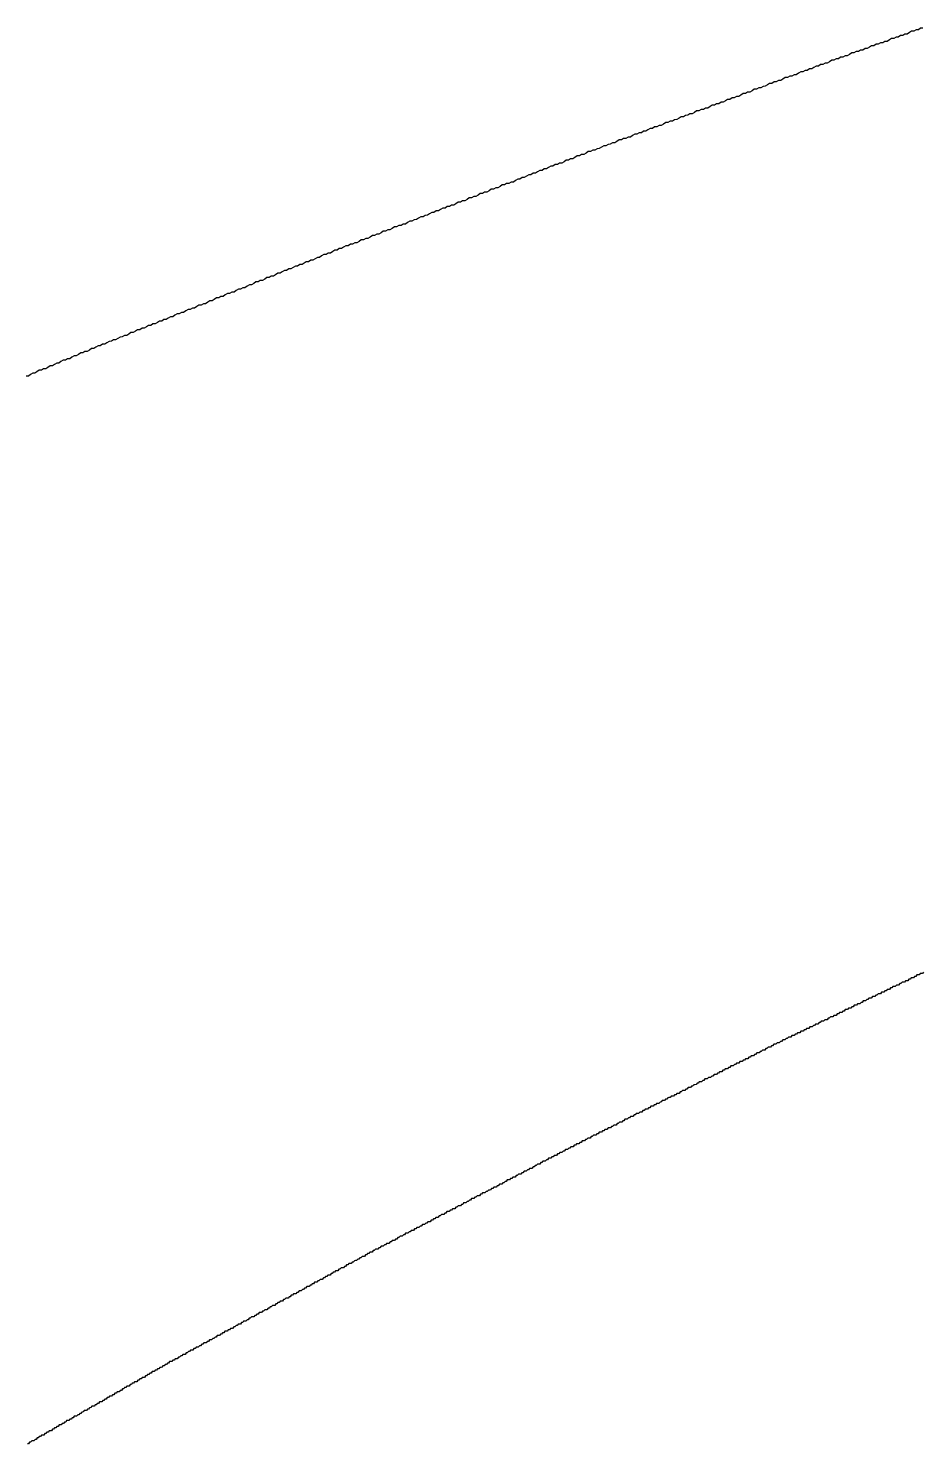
# Model space of a CAD drawing. Header units: millimetres. Extents: x 41 to 1041, y 1148 to 1248.
# Drawn here: x 78.84 to 85.12, y 1175.39 to 1185.33 of the extents above; entities that cross this region are included whole.
import ezdxf

# ---------------------------------------------------------------- set-up
doc = ezdxf.new("R2010")
doc.units = ezdxf.units.MM

msp = doc.modelspace()

# ---------------------------------------------------------------- linework, layer by layer
at = {"color": 3}
for points in [[(85.1253, 1185.3314, 0), (85.1103, 1185.3313, 0), (85.0944, 1185.3212, 0), (85.0784, 1185.3211, 0), (85.0634, 1185.311, 0), (85.0474, 1185.3109, 0), (85.0325, 1185.3008, 0), (85.0166, 1185.2907, 0), (85.0006, 1185.2906, 0), (84.9857, 1185.2804, 0), (84.9697, 1185.2803, 0), (84.9537, 1185.2702, 0), (84.9387, 1185.2701, 0), (84.9228, 1185.26, 0), (84.9068, 1185.2599, 0), (84.8919, 1185.2498, 0), (84.8759, 1185.2397, 0), (84.8599, 1185.2396, 0), (84.845, 1185.2295, 0), (84.829, 1185.2294, 0), (84.8131, 1185.2193, 0), (84.7981, 1185.2192, 0), (84.7821, 1185.2091, 0), (84.7661, 1185.2089, 0), (84.7512, 1185.1988, 0), (84.7353, 1185.1887, 0), (84.7203, 1185.1886, 0), (84.7043, 1185.1785, 0), (84.6883, 1185.1784, 0), (84.6734, 1185.1683, 0), (84.6574, 1185.1682, 0), (84.6415, 1185.1581, 0), (84.6265, 1185.158, 0), (84.6106, 1185.1479, 0), (84.5946, 1185.1378, 0), (84.5796, 1185.1377, 0), (84.5637, 1185.1276, 0), (84.5477, 1185.1275, 0), (84.5328, 1185.1174, 0), (84.5168, 1185.1172, 0), (84.5008, 1185.1071, 0), (84.4858, 1185.107, 0), (84.4699, 1185.0969, 0), (84.455, 1185.0868, 0), (84.439, 1185.0867, 0), (84.423, 1185.0766, 0), (84.408, 1185.0765, 0), (84.3921, 1185.0664, 0), (84.3771, 1185.0663, 0), (84.3612, 1185.0562, 0), (84.3462, 1185.0461, 0), (84.3302, 1185.046, 0), (84.3143, 1185.0359, 0), (84.2993, 1185.0358, 0), (84.2834, 1185.0256, 0), (84.2684, 1185.0255, 0), (84.2524, 1185.0154, 0), (84.2365, 1185.0053, 0), (84.2215, 1185.0052, 0), (84.2056, 1184.9951, 0), (84.1906, 1184.995, 0), (84.1747, 1184.9849, 0), (84.1597, 1184.9848, 0), (84.1437, 1184.9747, 0), (84.1278, 1184.9646, 0), (84.1128, 1184.9645, 0), (84.0969, 1184.9544, 0), (84.0819, 1184.9543, 0), (84.0659, 1184.9442, 0), (84.0499, 1184.944, 0), (84.035, 1184.9339, 0), (84.0191, 1184.9238, 0), (84.0041, 1184.9237, 0), (83.9881, 1184.9136, 0), (83.9731, 1184.9135, 0), (83.9572, 1184.9034, 0), (83.9412, 1184.9033, 0), (83.9263, 1184.8932, 0), (83.9103, 1184.8831, 0), (83.8953, 1184.883, 0), (83.8794, 1184.8729, 0), (83.8634, 1184.8728, 0), (83.8485, 1184.8627, 0), (83.8325, 1184.8526, 0), (83.8176, 1184.8525, 0), (83.8016, 1184.8424, 0), (83.7866, 1184.8422, 0), (83.7707, 1184.8321, 0), (83.7547, 1184.832, 0), (83.7398, 1184.8219, 0), (83.7238, 1184.8118, 0), (83.7088, 1184.8117, 0), (83.6929, 1184.8016, 0), (83.6769, 1184.8015, 0), (83.662, 1184.7914, 0), (83.646, 1184.7913, 0), (83.631, 1184.7812, 0), (83.6151, 1184.7711, 0), (83.6001, 1184.771, 0), (83.5842, 1184.7609, 0), (83.5682, 1184.7608, 0), (83.5532, 1184.7507, 0), (83.5372, 1184.7505, 0), (83.5223, 1184.7404, 0), (83.5064, 1184.7303, 0), (83.4904, 1184.7302, 0), (83.4754, 1184.7201, 0), (83.4594, 1184.72, 0), (83.4445, 1184.7099, 0), (83.4285, 1184.7098, 0), (83.4136, 1184.6997, 0), (83.3977, 1184.6896, 0), (83.3817, 1184.6895, 0), (83.3667, 1184.6794, 0), (83.3507, 1184.6793, 0), (83.3358, 1184.6692, 0), (83.3198, 1184.6691, 0), (83.3039, 1184.6589, 0), (83.2889, 1184.6488, 0), (83.2729, 1184.6487, 0), (83.258, 1184.6386, 0), (83.242, 1184.6385, 0), (83.2271, 1184.6284, 0), (83.2111, 1184.6283, 0), (83.1951, 1184.6182, 0), (83.1802, 1184.6081, 0), (83.1642, 1184.608, 0), (83.1493, 1184.5979, 0), (83.1333, 1184.5978, 0), (83.1173, 1184.5877, 0), (83.1023, 1184.5876, 0), (83.0864, 1184.5775, 0), (83.0715, 1184.5674, 0), (83.0555, 1184.5672, 0), (83.0395, 1184.5571, 0), (83.0245, 1184.557, 0), (83.0086, 1184.5469, 0), (82.9936, 1184.5468, 0), (82.9777, 1184.5367, 0), (82.9628, 1184.5266, 0), (82.9468, 1184.5265, 0), (82.9308, 1184.5164, 0), (82.9158, 1184.5163, 0), (82.8999, 1184.5062, 0), (82.8849, 1184.5061, 0), (82.869, 1184.496, 0), (82.853, 1184.4859, 0), (82.838, 1184.4858, 0), (82.8221, 1184.4757, 0), (82.8071, 1184.4755, 0), (82.7912, 1184.4654, 0), (82.7762, 1184.4653, 0), (82.7602, 1184.4552, 0), (82.7443, 1184.4451, 0), (82.7293, 1184.445, 0), (82.7134, 1184.4349, 0), (82.6984, 1184.4348, 0), (82.6824, 1184.4247, 0), (82.6675, 1184.4146, 0), (82.6515, 1184.4145, 0), (82.6366, 1184.4044, 0), (82.6206, 1184.4043, 0), (82.6057, 1184.3942, 0), (82.5897, 1184.3841, 0), (82.5747, 1184.384, 0), (82.5588, 1184.3738, 0), (82.5438, 1184.3737, 0), (82.5279, 1184.3636, 0), (82.5129, 1184.3635, 0), (82.4969, 1184.3534, 0), (82.482, 1184.3433, 0), (82.466, 1184.3432, 0), (82.4511, 1184.3331, 0), (82.4351, 1184.333, 0), (82.4201, 1184.3229, 0), (82.4042, 1184.3128, 0), (82.3892, 1184.3127, 0), (82.3733, 1184.3026, 0), (82.3573, 1184.3025, 0), (82.3423, 1184.2924, 0), (82.3264, 1184.2823, 0), (82.3114, 1184.2822, 0), (82.2955, 1184.272, 0), (82.2805, 1184.2719, 0), (82.2645, 1184.2618, 0), (82.2496, 1184.2517, 0), (82.2336, 1184.2516, 0), (82.2187, 1184.2415, 0), (82.2027, 1184.2414, 0), (82.1878, 1184.2313, 0), (82.1718, 1184.2312, 0), (82.1568, 1184.2211, 0), (82.1409, 1184.211, 0), (82.1259, 1184.2109, 0), (82.11, 1184.2008, 0), (82.095, 1184.2007, 0), (82.079, 1184.1906, 0), (82.0641, 1184.1805, 0), (82.0481, 1184.1804, 0), (82.0332, 1184.1703, 0), (82.0172, 1184.1701, 0), (82.0022, 1184.16, 0), (81.9863, 1184.1499, 0), (81.9713, 1184.1498, 0), (81.9554, 1184.1397, 0), (81.9404, 1184.1396, 0), (81.9244, 1184.1295, 0), (81.9095, 1184.1194, 0), (81.8935, 1184.1193, 0), (81.8786, 1184.1092, 0), (81.8626, 1184.1091, 0), (81.8467, 1184.099, 0), (81.8317, 1184.0889, 0), (81.8157, 1184.0888, 0), (81.8008, 1184.0787, 0), (81.7848, 1184.0786, 0), (81.7699, 1184.0685, 0), (81.7539, 1184.0683, 0), (81.7389, 1184.0582, 0), (81.723, 1184.0481, 0), (81.708, 1184.048, 0), (81.6921, 1184.0379, 0), (81.6771, 1184.0378, 0), (81.6611, 1184.0277, 0), (81.6462, 1184.0176, 0), (81.6302, 1184.0175, 0), (81.6153, 1184.0074, 0), (81.5993, 1184.0073, 0), (81.5843, 1183.9972, 0), (81.5684, 1183.9871, 0), (81.5534, 1183.987, 0), (81.5375, 1183.9769, 0), (81.5225, 1183.9768, 0), (81.5065, 1183.9667, 0), (81.4916, 1183.9565, 0), (81.4756, 1183.9564, 0), (81.4607, 1183.9463, 0), (81.4447, 1183.9462, 0), (81.4298, 1183.9361, 0), (81.4138, 1183.936, 0), (81.3988, 1183.9259, 0), (81.3829, 1183.9158, 0), (81.3669, 1183.9157, 0), (81.352, 1183.9056, 0), (81.336, 1183.9055, 0), (81.321, 1183.8954, 0), (81.3051, 1183.8853, 0), (81.2901, 1183.8852, 0), (81.2742, 1183.8751, 0), (81.2592, 1183.875, 0), (81.2432, 1183.8649, 0), (81.2283, 1183.8547, 0), (81.2123, 1183.8546, 0), (81.1974, 1183.8445, 0), (81.1814, 1183.8444, 0), (81.1664, 1183.8343, 0), (81.1505, 1183.8242, 0), (81.1355, 1183.8241, 0), (81.1196, 1183.814, 0), (81.1046, 1183.8139, 0), (81.0887, 1183.8038, 0), (81.0737, 1183.8037, 0), (81.0577, 1183.7936, 0), (81.0428, 1183.7835, 0), (81.0268, 1183.7834, 0), (81.0119, 1183.7733, 0), (80.9959, 1183.7732, 0), (80.9809, 1183.7631, 0), (80.965, 1183.7529, 0), (80.95, 1183.7528, 0), (80.9341, 1183.7427, 0), (80.9191, 1183.7426, 0), (80.9031, 1183.7325, 0), (80.8882, 1183.7224, 0), (80.8732, 1183.7223, 0), (80.8573, 1183.7122, 0), (80.8423, 1183.7021, 0), (80.8263, 1183.702, 0), (80.8114, 1183.6919, 0), (80.7954, 1183.6918, 0), (80.7805, 1183.6817, 0), (80.7655, 1183.6716, 0), (80.7495, 1183.6715, 0), (80.7346, 1183.6614, 0), (80.7186, 1183.6613, 0), (80.7037, 1183.6512, 0), (80.6878, 1183.6411, 0), (80.6728, 1183.6409, 0), (80.6568, 1183.6308, 0), (80.6418, 1183.6307, 0), (80.6269, 1183.6206, 0), (80.611, 1183.6105, 0), (80.596, 1183.6104, 0), (80.58, 1183.6003, 0), (80.5651, 1183.5902, 0), (80.5491, 1183.5901, 0), (80.5342, 1183.58, 0), (80.5192, 1183.5799, 0), (80.5032, 1183.5698, 0), (80.4883, 1183.5597, 0), (80.4723, 1183.5596, 0), (80.4574, 1183.5495, 0), (80.4414, 1183.5494, 0), (80.4264, 1183.5393, 0), (80.4115, 1183.5292, 0), (80.3955, 1183.5291, 0), (80.3806, 1183.5189, 0), (80.3646, 1183.5088, 0), (80.3496, 1183.5087, 0), (80.3337, 1183.4986, 0), (80.3187, 1183.4985, 0), (80.3028, 1183.4884, 0), (80.2879, 1183.4783, 0), (80.2729, 1183.4782, 0), (80.2569, 1183.4681, 0), (80.2419, 1183.468, 0), (80.226, 1183.4579, 0), (80.2111, 1183.4478, 0), (80.1951, 1183.4477, 0), (80.1801, 1183.4376, 0), (80.1651, 1183.4375, 0), (80.1492, 1183.4274, 0), (80.1343, 1183.4173, 0), (80.1183, 1183.4172, 0), (80.1033, 1183.4071, 0), (80.0874, 1183.3969, 0), (80.0724, 1183.3968, 0), (80.0565, 1183.3867, 0), (80.0415, 1183.3866, 0), (80.0265, 1183.3765, 0), (80.0106, 1183.3664, 0), (79.9956, 1183.3663, 0), (79.9797, 1183.3562, 0), (79.9647, 1183.3561, 0), (79.9488, 1183.346, 0), (79.9338, 1183.3359, 0), (79.9188, 1183.3358, 0), (79.9029, 1183.3257, 0), (79.8879, 1183.3256, 0), (79.872, 1183.3155, 0), (79.857, 1183.3054, 0), (79.841, 1183.3053, 0), (79.8261, 1183.2952, 0), (79.8102, 1183.285, 0), (79.7952, 1183.2849, 0), (79.7802, 1183.2748, 0), (79.7642, 1183.2747, 0), (79.7493, 1183.2646, 0), (79.7334, 1183.2545, 0), (79.7184, 1183.2544, 0), (79.7024, 1183.2443, 0), (79.6874, 1183.2442, 0), (79.6725, 1183.2341, 0), (79.6566, 1183.224, 0), (79.6416, 1183.2239, 0), (79.6256, 1183.2138, 0), (79.6106, 1183.2137, 0), (79.5947, 1183.2036, 0), (79.5798, 1183.1935, 0), (79.5638, 1183.1934, 0), (79.5489, 1183.1833, 0), (79.5339, 1183.1732, 0), (79.5179, 1183.173, 0), (79.503, 1183.1629, 0), (79.487, 1183.1628, 0), (79.4721, 1183.1527, 0), (79.4561, 1183.1426, 0), (79.4411, 1183.1425, 0), (79.4262, 1183.1324, 0), (79.4102, 1183.1323, 0), (79.3953, 1183.1222, 0), (79.3793, 1183.1121, 0), (79.3643, 1183.112, 0), (79.3484, 1183.1019, 0), (79.3334, 1183.1018, 0), (79.3175, 1183.0917, 0), (79.3025, 1183.0816, 0), (79.2875, 1183.0815, 0), (79.2716, 1183.0714, 0), (79.2567, 1183.0613, 0), (79.2407, 1183.0612, 0), (79.2257, 1183.051, 0), (79.2107, 1183.0509, 0), (79.1948, 1183.0408, 0), (79.1799, 1183.0307, 0), (79.1649, 1183.0306, 0), (79.149, 1183.0205, 0), (79.134, 1183.0104, 0), (79.118, 1183.0103, 0), (79.1031, 1183.0002, 0), (79.0881, 1183.0001, 0), (79.0722, 1182.99, 0), (79.0572, 1182.9799, 0), (79.0422, 1182.9798, 0), (79.0263, 1182.9697, 0), (79.0114, 1182.9596, 0), (78.9964, 1182.9595, 0), (78.9804, 1182.9494, 0), (78.9655, 1182.9393, 0), (78.9495, 1182.9392, 0), (78.9346, 1182.9291, 0), (78.9196, 1182.929, 0), (78.9036, 1182.9188, 0), (78.8887, 1182.9087, 0), (78.8737, 1182.9086, 0), (78.8578, 1182.8985, 0), (78.8429, 1182.8884, 0), (78.8279, 1182.8883, 0)], [(85.1316, 1178.7013, 0), (85.1237, 1178.6912, 0), (85.1157, 1178.6912, 0), (85.1077, 1178.6911, 0), (85.0997, 1178.6811, 0), (85.0917, 1178.681, 0), (85.0837, 1178.681, 0), (85.0758, 1178.6709, 0), (85.0678, 1178.6709, 0), (85.0599, 1178.6608, 0), (85.0519, 1178.6607, 0), (85.0439, 1178.6607, 0), (85.0359, 1178.6506, 0), (85.0279, 1178.6506, 0), (85.02, 1178.6405, 0), (85.012, 1178.6405, 0), (85.004, 1178.6404, 0), (84.9961, 1178.6304, 0), (84.9881, 1178.6303, 0), (84.9801, 1178.6303, 0), (84.9722, 1178.6202, 0), (84.9642, 1178.6201, 0), (84.9562, 1178.6101, 0), (84.9482, 1178.61, 0), (84.9402, 1178.61, 0), (84.9313, 1178.5999, 0), (84.9233, 1178.5999, 0), (84.9153, 1178.5998, 0), (84.9074, 1178.5898, 0), (84.8994, 1178.5897, 0), (84.8914, 1178.5796, 0), (84.8834, 1178.5796, 0), (84.8754, 1178.5795, 0), (84.8675, 1178.5695, 0), (84.8595, 1178.5694, 0), (84.8516, 1178.5594, 0), (84.8436, 1178.5593, 0), (84.8356, 1178.5593, 0), (84.8276, 1178.5492, 0), (84.8196, 1178.5492, 0), (84.8116, 1178.5491, 0), (84.8037, 1178.539, 0), (84.7957, 1178.539, 0), (84.7878, 1178.5289, 0), (84.7798, 1178.5289, 0), (84.7718, 1178.5288, 0), (84.7638, 1178.5188, 0), (84.7558, 1178.5187, 0), (84.7478, 1178.5187, 0), (84.7399, 1178.5086, 0), (84.7319, 1178.5086, 0), (84.724, 1178.4985, 0), (84.716, 1178.4984, 0), (84.708, 1178.4984, 0), (84.7, 1178.4883, 0), (84.692, 1178.4883, 0), (84.6841, 1178.4782, 0), (84.6761, 1178.4782, 0), (84.6681, 1178.4781, 0), (84.6602, 1178.4681, 0), (84.6522, 1178.468, 0), (84.6442, 1178.468, 0), (84.6363, 1178.4579, 0), (84.6283, 1178.4578, 0), (84.6203, 1178.4478, 0), (84.6123, 1178.4477, 0), (84.6043, 1178.4477, 0), (84.5964, 1178.4376, 0), (84.5884, 1178.4376, 0), (84.5804, 1178.4375, 0), (84.5725, 1178.4275, 0), (84.5645, 1178.4274, 0), (84.5565, 1178.4174, 0), (84.5485, 1178.4173, 0), (84.5405, 1178.4172, 0), (84.5326, 1178.4072, 0), (84.5246, 1178.4071, 0), (84.5167, 1178.3971, 0), (84.5087, 1178.397, 0), (84.5007, 1178.397, 0), (84.4927, 1178.3869, 0), (84.4847, 1178.3869, 0), (84.4767, 1178.3868, 0), (84.4688, 1178.3768, 0), (84.4608, 1178.3767, 0), (84.4529, 1178.3666, 0), (84.4449, 1178.3666, 0), (84.4369, 1178.3665, 0), (84.4289, 1178.3565, 0), (84.4209, 1178.3564, 0), (84.4129, 1178.3564, 0), (84.405, 1178.3463, 0), (84.397, 1178.3463, 0), (84.3891, 1178.3362, 0), (84.3811, 1178.3362, 0), (84.3731, 1178.3361, 0), (84.3651, 1178.326, 0), (84.3571, 1178.326, 0), (84.3492, 1178.3159, 0), (84.3412, 1178.3159, 0), (84.3332, 1178.3158, 0), (84.3253, 1178.3058, 0), (84.3173, 1178.3057, 0), (84.3093, 1178.3057, 0), (84.3014, 1178.2956, 0), (84.2934, 1178.2956, 0), (84.2854, 1178.2855, 0), (84.2774, 1178.2854, 0), (84.2694, 1178.2854, 0), (84.2615, 1178.2753, 0), (84.2535, 1178.2753, 0), (84.2455, 1178.2752, 0), (84.2376, 1178.2652, 0), (84.2296, 1178.2651, 0), (84.2216, 1178.2551, 0), (84.2136, 1178.255, 0), (84.2056, 1178.255, 0), (84.1977, 1178.2449, 0), (84.1897, 1178.2448, 0), (84.1817, 1178.2448, 0), (84.1738, 1178.2347, 0), (84.1658, 1178.2347, 0), (84.1578, 1178.2246, 0), (84.1498, 1178.2246, 0), (84.1418, 1178.2245, 0), (84.1339, 1178.2145, 0), (84.1259, 1178.2144, 0), (84.118, 1178.2044, 0), (84.11, 1178.2043, 0), (84.102, 1178.2042, 0), (84.094, 1178.1942, 0), (84.086, 1178.1941, 0), (84.079, 1178.1941, 0), (84.0711, 1178.184, 0), (84.0631, 1178.184, 0), (84.0552, 1178.1739, 0), (84.0472, 1178.1739, 0), (84.0392, 1178.1738, 0), (84.0312, 1178.1638, 0), (84.0232, 1178.1637, 0), (84.0153, 1178.1537, 0), (84.0073, 1178.1536, 0), (83.9993, 1178.1535, 0), (83.9914, 1178.1435, 0), (83.9834, 1178.1434, 0), (83.9755, 1178.1334, 0), (83.9675, 1178.1333, 0), (83.9595, 1178.1333, 0), (83.9515, 1178.1232, 0), (83.9445, 1178.1232, 0), (83.9366, 1178.1131, 0), (83.9286, 1178.1131, 0), (83.9206, 1178.113, 0), (83.9127, 1178.103, 0), (83.9047, 1178.1029, 0), (83.8967, 1178.0928, 0), (83.8887, 1178.0928, 0), (83.8807, 1178.0927, 0), (83.8728, 1178.0827, 0), (83.8648, 1178.0826, 0), (83.8569, 1178.0726, 0), (83.8489, 1178.0725, 0), (83.8409, 1178.0725, 0), (83.8329, 1178.0624, 0), (83.8249, 1178.0624, 0), (83.8169, 1178.0623, 0), (83.81, 1178.0522, 0), (83.802, 1178.0522, 0), (83.7941, 1178.0421, 0), (83.7861, 1178.0421, 0), (83.7781, 1178.042, 0), (83.7701, 1178.032, 0), (83.7621, 1178.0319, 0), (83.7542, 1178.0219, 0), (83.7462, 1178.0218, 0), (83.7382, 1178.0218, 0), (83.7303, 1178.0117, 0), (83.7223, 1178.0116, 0), (83.7143, 1178.0016, 0), (83.7063, 1178.0015, 0), (83.6983, 1178.0015, 0), (83.6904, 1177.9914, 0), (83.6834, 1177.9914, 0), (83.6755, 1177.9813, 0), (83.6675, 1177.9813, 0), (83.6595, 1177.9812, 0), (83.6516, 1177.9712, 0), (83.6436, 1177.9711, 0), (83.6356, 1177.9611, 0), (83.6276, 1177.961, 0), (83.6196, 1177.9609, 0), (83.6117, 1177.9509, 0), (83.6037, 1177.9508, 0), (83.5957, 1177.9508, 0), (83.5878, 1177.9407, 0), (83.5798, 1177.9407, 0), (83.5718, 1177.9306, 0), (83.5638, 1177.9306, 0), (83.5558, 1177.9305, 0), (83.5489, 1177.9205, 0), (83.5409, 1177.9204, 0), (83.533, 1177.9104, 0), (83.525, 1177.9103, 0), (83.517, 1177.9102, 0), (83.509, 1177.9002, 0), (83.501, 1177.9001, 0), (83.4931, 1177.8901, 0), (83.4851, 1177.89, 0), (83.4771, 1177.89, 0), (83.4692, 1177.8799, 0), (83.4612, 1177.8799, 0), (83.4532, 1177.8698, 0), (83.4452, 1177.8698, 0), (83.4372, 1177.8697, 0), (83.4293, 1177.8596, 0), (83.4213, 1177.8596, 0), (83.4144, 1177.8495, 0), (83.4064, 1177.8495, 0), (83.3984, 1177.8494, 0), (83.3904, 1177.8394, 0), (83.3824, 1177.8393, 0), (83.3745, 1177.8293, 0), (83.3665, 1177.8292, 0), (83.3585, 1177.8292, 0), (83.3506, 1177.8191, 0), (83.3426, 1177.8191, 0), (83.3346, 1177.819, 0), (83.3267, 1177.8089, 0), (83.3187, 1177.8089, 0), (83.3107, 1177.7988, 0), (83.3027, 1177.7988, 0), (83.2947, 1177.7987, 0), (83.2868, 1177.7887, 0), (83.2798, 1177.7886, 0), (83.2719, 1177.7786, 0), (83.2639, 1177.7785, 0), (83.2559, 1177.7785, 0), (83.2479, 1177.7684, 0), (83.2399, 1177.7683, 0), (83.232, 1177.7583, 0), (83.224, 1177.7582, 0), (83.216, 1177.7582, 0), (83.2081, 1177.7481, 0), (83.2001, 1177.7481, 0), (83.1921, 1177.738, 0), (83.1841, 1177.738, 0), (83.1761, 1177.7379, 0), (83.1682, 1177.7279, 0), (83.1602, 1177.7278, 0), (83.1523, 1177.7177, 0), (83.1453, 1177.7177, 0), (83.1373, 1177.7176, 0), (83.1293, 1177.7076, 0), (83.1213, 1177.7075, 0), (83.1133, 1177.7075, 0), (83.1054, 1177.6974, 0), (83.0974, 1177.6974, 0), (83.0895, 1177.6873, 0), (83.0815, 1177.6873, 0), (83.0735, 1177.6872, 0), (83.0655, 1177.6772, 0), (83.0575, 1177.6771, 0), (83.0496, 1177.667, 0), (83.0416, 1177.667, 0), (83.0336, 1177.6669, 0), (83.0257, 1177.6569, 0), (83.0187, 1177.6568, 0), (83.0108, 1177.6468, 0), (83.0028, 1177.6467, 0), (82.9948, 1177.6467, 0), (82.9868, 1177.6366, 0), (82.9788, 1177.6366, 0), (82.9709, 1177.6265, 0), (82.9629, 1177.6265, 0), (82.9549, 1177.6264, 0), (82.947, 1177.6163, 0), (82.939, 1177.6163, 0), (82.931, 1177.6062, 0), (82.923, 1177.6062, 0), (82.915, 1177.6061, 0), (82.9071, 1177.5961, 0), (82.8991, 1177.596, 0), (82.8911, 1177.596, 0), (82.8842, 1177.5859, 0), (82.8762, 1177.5859, 0), (82.8682, 1177.5758, 0), (82.8602, 1177.5758, 0), (82.8522, 1177.5757, 0), (82.8443, 1177.5656, 0), (82.8363, 1177.5656, 0), (82.8284, 1177.5555, 0), (82.8204, 1177.5555, 0), (82.8124, 1177.5554, 0), (82.8044, 1177.5454, 0), (82.7964, 1177.5453, 0), (82.7885, 1177.5353, 0), (82.7805, 1177.5352, 0), (82.7725, 1177.5351, 0), (82.7646, 1177.5251, 0), (82.7566, 1177.525, 0), (82.7496, 1177.515, 0), (82.7416, 1177.5149, 0), (82.7337, 1177.5149, 0), (82.7257, 1177.5048, 0), (82.7177, 1177.5048, 0), (82.7098, 1177.4947, 0), (82.7018, 1177.4947, 0), (82.6938, 1177.4946, 0), (82.6859, 1177.4846, 0), (82.6779, 1177.4845, 0), (82.6699, 1177.4744, 0), (82.6619, 1177.4744, 0), (82.6539, 1177.4743, 0), (82.646, 1177.4643, 0), (82.639, 1177.4642, 0), (82.6311, 1177.4542, 0), (82.6231, 1177.4541, 0), (82.6151, 1177.4541, 0), (82.6071, 1177.444, 0), (82.5991, 1177.444, 0), (82.5912, 1177.4339, 0), (82.5832, 1177.4339, 0), (82.5762, 1177.4338, 0), (82.5683, 1177.4238, 0), (82.5603, 1177.4237, 0), (82.5523, 1177.4136, 0), (82.5443, 1177.4136, 0), (82.5363, 1177.4135, 0), (82.5284, 1177.4035, 0), (82.5204, 1177.4034, 0), (82.5135, 1177.3934, 0), (82.5055, 1177.3933, 0), (82.4975, 1177.3933, 0), (82.4895, 1177.3832, 0), (82.4815, 1177.3832, 0), (82.4736, 1177.3731, 0), (82.4656, 1177.373, 0), (82.4576, 1177.373, 0), (82.4507, 1177.3629, 0), (82.4427, 1177.3629, 0), (82.4348, 1177.3528, 0), (82.4268, 1177.3528, 0), (82.4188, 1177.3527, 0), (82.4108, 1177.3427, 0), (82.4028, 1177.3426, 0), (82.3949, 1177.3326, 0), (82.3879, 1177.3325, 0), (82.38, 1177.3225, 0), (82.372, 1177.3224, 0), (82.364, 1177.3224, 0), (82.356, 1177.3123, 0), (82.348, 1177.3122, 0), (82.3401, 1177.3022, 0), (82.3321, 1177.3021, 0), (82.3251, 1177.3021, 0), (82.3172, 1177.292, 0), (82.3092, 1177.292, 0), (82.3012, 1177.2819, 0), (82.2932, 1177.2819, 0), (82.2852, 1177.2818, 0), (82.2773, 1177.2718, 0), (82.2693, 1177.2717, 0), (82.2624, 1177.2617, 0), (82.2544, 1177.2616, 0), (82.2464, 1177.2615, 0), (82.2384, 1177.2515, 0), (82.2304, 1177.2514, 0), (82.2225, 1177.2414, 0), (82.2145, 1177.2413, 0), (82.2065, 1177.2413, 0), (82.1996, 1177.2312, 0), (82.1916, 1177.2312, 0), (82.1836, 1177.2211, 0), (82.1756, 1177.2211, 0), (82.1677, 1177.211, 0), (82.1597, 1177.211, 0), (82.1517, 1177.2109, 0), (82.1438, 1177.2008, 0), (82.1368, 1177.2008, 0), (82.1289, 1177.1907, 0), (82.1209, 1177.1907, 0), (82.1129, 1177.1906, 0), (82.1049, 1177.1806, 0), (82.0969, 1177.1805, 0), (82.089, 1177.1705, 0), (82.081, 1177.1704, 0), (82.074, 1177.1704, 0), (82.0661, 1177.1603, 0), (82.0581, 1177.1603, 0), (82.0501, 1177.1502, 0), (82.0421, 1177.1502, 0), (82.0341, 1177.1501, 0), (82.0262, 1177.14, 0), (82.0192, 1177.14, 0), (82.0113, 1177.1299, 0), (82.0033, 1177.1299, 0), (81.9953, 1177.1298, 0), (81.9873, 1177.1198, 0), (81.9793, 1177.1197, 0), (81.9714, 1177.1097, 0), (81.9634, 1177.1096, 0), (81.9564, 1177.1096, 0), (81.9485, 1177.0995, 0), (81.9405, 1177.0995, 0), (81.9325, 1177.0894, 0), (81.9245, 1177.0893, 0), (81.9166, 1177.0793, 0), (81.9086, 1177.0792, 0), (81.9006, 1177.0792, 0), (81.8937, 1177.0691, 0), (81.8857, 1177.0691, 0), (81.8777, 1177.059, 0), (81.8697, 1177.059, 0), (81.8617, 1177.0589, 0), (81.8538, 1177.0489, 0), (81.8458, 1177.0488, 0), (81.8379, 1177.0388, 0), (81.8309, 1177.0387, 0), (81.8229, 1177.0387, 0), (81.815, 1177.0286, 0), (81.807, 1177.0285, 0), (81.799, 1177.0185, 0), (81.791, 1177.0184, 0), (81.783, 1177.0184, 0), (81.7751, 1177.0083, 0), (81.7681, 1177.0083, 0), (81.7602, 1176.9982, 0), (81.7522, 1176.9982, 0), (81.7442, 1176.9981, 0), (81.7362, 1176.9881, 0), (81.7282, 1176.988, 0), (81.7203, 1176.9779, 0), (81.7123, 1176.9779, 0), (81.7053, 1176.9778, 0), (81.6974, 1176.9678, 0), (81.6894, 1176.9677, 0), (81.6814, 1176.9577, 0), (81.6734, 1176.9576, 0), (81.6655, 1176.9476, 0), (81.6575, 1176.9475, 0), (81.6495, 1176.9475, 0), (81.6426, 1176.9374, 0), (81.6346, 1176.9374, 0), (81.6266, 1176.9273, 0), (81.6186, 1176.9273, 0), (81.6106, 1176.9272, 0), (81.6027, 1176.9171, 0), (81.5947, 1176.9171, 0), (81.5868, 1176.907, 0), (81.5798, 1176.907, 0), (81.5718, 1176.9069, 0), (81.5638, 1176.8969, 0), (81.5558, 1176.8968, 0), (81.5479, 1176.8868, 0), (81.5399, 1176.8867, 0), (81.5319, 1176.8867, 0), (81.524, 1176.8766, 0), (81.517, 1176.8766, 0), (81.5091, 1176.8665, 0), (81.5011, 1176.8664, 0), (81.4931, 1176.8664, 0), (81.4851, 1176.8563, 0), (81.4771, 1176.8563, 0), (81.4692, 1176.8462, 0), (81.4612, 1176.8462, 0), (81.4542, 1176.8461, 0), (81.4463, 1176.8361, 0), (81.4383, 1176.836, 0), (81.4303, 1176.826, 0), (81.4223, 1176.8259, 0), (81.4144, 1176.8159, 0), (81.4064, 1176.8158, 0), (81.3984, 1176.8157, 0), (81.3915, 1176.8057, 0), (81.3835, 1176.8056, 0), (81.3755, 1176.7956, 0), (81.3675, 1176.7955, 0), (81.3595, 1176.7955, 0), (81.3516, 1176.7854, 0), (81.3436, 1176.7854, 0), (81.3357, 1176.7753, 0), (81.3287, 1176.7753, 0), (81.3207, 1176.7752, 0), (81.3127, 1176.7652, 0), (81.3047, 1176.7651, 0), (81.2968, 1176.7551, 0), (81.2888, 1176.755, 0), (81.2808, 1176.7549, 0), (81.2729, 1176.7449, 0), (81.2659, 1176.7448, 0), (81.2579, 1176.7348, 0), (81.2499, 1176.7347, 0), (81.2419, 1176.7347, 0), (81.234, 1176.7246, 0), (81.226, 1176.7246, 0), (81.2191, 1176.7145, 0), (81.2111, 1176.7145, 0), (81.2032, 1176.7044, 0), (81.1952, 1176.7044, 0), (81.1872, 1176.7043, 0), (81.1792, 1176.6942, 0), (81.1722, 1176.6942, 0), (81.1643, 1176.6841, 0), (81.1563, 1176.6841, 0), (81.1484, 1176.674, 0), (81.1404, 1176.674, 0), (81.1334, 1176.6739, 0), (81.1254, 1176.6639, 0), (81.1174, 1176.6638, 0), (81.1095, 1176.6538, 0), (81.1015, 1176.6537, 0), (81.0945, 1176.6537, 0), (81.0866, 1176.6436, 0), (81.0786, 1176.6436, 0), (81.0706, 1176.6335, 0), (81.0626, 1176.6334, 0), (81.0557, 1176.6234, 0), (81.0477, 1176.6233, 0), (81.0397, 1176.6233, 0), (81.0318, 1176.6132, 0), (81.0238, 1176.6132, 0), (81.0168, 1176.6031, 0), (81.0088, 1176.6031, 0), (81.0008, 1176.603, 0), (80.9929, 1176.593, 0), (80.9849, 1176.5929, 0), (80.978, 1176.5829, 0), (80.97, 1176.5828, 0), (80.962, 1176.5728, 0), (80.954, 1176.5727, 0), (80.946, 1176.5727, 0), (80.9391, 1176.5626, 0), (80.9311, 1176.5625, 0), (80.9232, 1176.5525, 0), (80.9152, 1176.5524, 0), (80.9073, 1176.5424, 0), (80.9003, 1176.5423, 0), (80.8923, 1176.5423, 0), (80.8843, 1176.5322, 0), (80.8763, 1176.5322, 0), (80.8684, 1176.5221, 0), (80.8614, 1176.5221, 0), (80.8534, 1176.522, 0), (80.8455, 1176.512, 0), (80.8375, 1176.5119, 0), (80.8295, 1176.5019, 0), (80.8225, 1176.5018, 0), (80.8146, 1176.4918, 0), (80.8066, 1176.4917, 0), (80.7986, 1176.4916, 0), (80.7907, 1176.4816, 0), (80.7837, 1176.4815, 0), (80.7757, 1176.4715, 0), (80.7677, 1176.4714, 0), (80.7598, 1176.4614, 0), (80.7518, 1176.4613, 0), (80.7448, 1176.4613, 0), (80.7369, 1176.4512, 0), (80.7289, 1176.4512, 0), (80.7209, 1176.4411, 0), (80.7129, 1176.4411, 0), (80.7059, 1176.441, 0), (80.698, 1176.431, 0), (80.69, 1176.4309, 0), (80.6821, 1176.4208, 0), (80.6741, 1176.4208, 0), (80.6671, 1176.4107, 0), (80.6591, 1176.4107, 0), (80.6511, 1176.4106, 0), (80.6432, 1176.4006, 0), (80.6352, 1176.4005, 0), (80.6283, 1176.3905, 0), (80.6203, 1176.3904, 0), (80.6123, 1176.3904, 0), (80.6044, 1176.3803, 0), (80.5964, 1176.3803, 0), (80.5894, 1176.3702, 0), (80.5814, 1176.3702, 0), (80.5735, 1176.3601, 0), (80.5655, 1176.36, 0), (80.5575, 1176.36, 0), (80.5496, 1176.3499, 0), (80.5426, 1176.3499, 0), (80.5346, 1176.3398, 0), (80.5266, 1176.3398, 0), (80.5187, 1176.3297, 0), (80.5107, 1176.3297, 0), (80.5037, 1176.3296, 0), (80.4958, 1176.3196, 0), (80.4878, 1176.3195, 0), (80.4798, 1176.3095, 0), (80.4718, 1176.3094, 0), (80.4648, 1176.3094, 0), (80.4569, 1176.2993, 0), (80.4489, 1176.2992, 0), (80.441, 1176.2892, 0), (80.433, 1176.2891, 0), (80.426, 1176.2791, 0), (80.418, 1176.279, 0), (80.41, 1176.279, 0), (80.4021, 1176.2689, 0), (80.3941, 1176.2689, 0), (80.3872, 1176.2588, 0), (80.3792, 1176.2588, 0), (80.3712, 1176.2487, 0), (80.3632, 1176.2487, 0), (80.3552, 1176.2486, 0), (80.3483, 1176.2386, 0), (80.3403, 1176.2385, 0), (80.3324, 1176.2285, 0), (80.3244, 1176.2284, 0), (80.3164, 1176.2283, 0), (80.3095, 1176.2183, 0), (80.3015, 1176.2182, 0), (80.2935, 1176.2082, 0), (80.2855, 1176.2081, 0), (80.2776, 1176.1981, 0), (80.2706, 1176.198, 0), (80.2626, 1176.198, 0), (80.2547, 1176.1879, 0), (80.2467, 1176.1879, 0), (80.2387, 1176.1778, 0), (80.2317, 1176.1778, 0), (80.2237, 1176.1777, 0), (80.2158, 1176.1677, 0), (80.2078, 1176.1676, 0), (80.1999, 1176.1575, 0), (80.1929, 1176.1575, 0), (80.1849, 1176.1474, 0), (80.1769, 1176.1474, 0), (80.1689, 1176.1473, 0), (80.161, 1176.1373, 0), (80.154, 1176.1372, 0), (80.1461, 1176.1272, 0), (80.1381, 1176.1271, 0), (80.1301, 1176.1171, 0), (80.1221, 1176.117, 0), (80.1151, 1176.117, 0), (80.1072, 1176.1069, 0), (80.0992, 1176.1069, 0), (80.0913, 1176.0968, 0), (80.0833, 1176.0967, 0), (80.0753, 1176.0967, 0), (80.0683, 1176.0866, 0), (80.0603, 1176.0866, 0), (80.0524, 1176.0765, 0), (80.0444, 1176.0765, 0), (80.0365, 1176.0664, 0), (80.0295, 1176.0664, 0), (80.0215, 1176.0663, 0), (80.0136, 1176.0563, 0), (80.0056, 1176.0562, 0), (79.9976, 1176.0462, 0), (79.9906, 1176.0461, 0), (79.9826, 1176.0461, 0), (79.9747, 1176.036, 0), (79.9667, 1176.0359, 0), (79.9588, 1176.0259, 0), (79.9518, 1176.0258, 0), (79.9438, 1176.0158, 0), (79.9358, 1176.0157, 0), (79.9278, 1176.0157, 0), (79.9199, 1176.0056, 0), (79.9129, 1176.0056, 0), (79.905, 1175.9955, 0), (79.897, 1175.9955, 0), (79.889, 1175.9854, 0), (79.881, 1175.9854, 0), (79.874, 1175.9853, 0), (79.8661, 1175.9753, 0), (79.8581, 1175.9752, 0), (79.8502, 1175.9651, 0), (79.8422, 1175.9651, 0), (79.8352, 1175.965, 0), (79.8272, 1175.955, 0), (79.8192, 1175.9549, 0), (79.8123, 1175.9449, 0), (79.8043, 1175.9448, 0), (79.7964, 1175.9348, 0), (79.7884, 1175.9347, 0), (79.7814, 1175.9247, 0), (79.7734, 1175.9246, 0), (79.7654, 1175.9246, 0), (79.7585, 1175.9145, 0), (79.7505, 1175.9145, 0), (79.7426, 1175.9044, 0), (79.7346, 1175.9044, 0), (79.7277, 1175.8943, 0), (79.7197, 1175.8943, 0), (79.7117, 1175.8942, 0), (79.7047, 1175.8842, 0), (79.6967, 1175.8841, 0), (79.6888, 1175.874, 0), (79.6808, 1175.874, 0), (79.6739, 1175.8639, 0), (79.6659, 1175.8639, 0), (79.6579, 1175.8538, 0), (79.6509, 1175.8538, 0), (79.6429, 1175.8537, 0), (79.635, 1175.8437, 0), (79.627, 1175.8436, 0), (79.6201, 1175.8336, 0), (79.6121, 1175.8335, 0), (79.6041, 1175.8235, 0), (79.5971, 1175.8234, 0), (79.5891, 1175.8234, 0), (79.5812, 1175.8133, 0), (79.5732, 1175.8133, 0), (79.5663, 1175.8032, 0), (79.5583, 1175.8032, 0), (79.5503, 1175.7931, 0), (79.5423, 1175.793, 0), (79.5353, 1175.793, 0), (79.5274, 1175.7829, 0), (79.5194, 1175.7829, 0), (79.5125, 1175.7728, 0), (79.5045, 1175.7728, 0), (79.4965, 1175.7627, 0), (79.4885, 1175.7627, 0), (79.4816, 1175.7526, 0), (79.4736, 1175.7526, 0), (79.4656, 1175.7525, 0), (79.4587, 1175.7425, 0), (79.4507, 1175.7424, 0), (79.4428, 1175.7324, 0), (79.4348, 1175.7323, 0), (79.4278, 1175.7223, 0), (79.4198, 1175.7222, 0), (79.4118, 1175.7221, 0), (79.4049, 1175.7121, 0), (79.3969, 1175.712, 0), (79.389, 1175.702, 0), (79.381, 1175.7019, 0), (79.374, 1175.6919, 0), (79.366, 1175.6918, 0), (79.3581, 1175.6818, 0), (79.3511, 1175.6817, 0), (79.3431, 1175.6817, 0), (79.3352, 1175.6716, 0), (79.3272, 1175.6716, 0), (79.3202, 1175.6615, 0), (79.3122, 1175.6615, 0), (79.3043, 1175.6514, 0), (79.2973, 1175.6514, 0), (79.2893, 1175.6513, 0), (79.2814, 1175.6413, 0), (79.2734, 1175.6412, 0), (79.2664, 1175.6312, 0), (79.2584, 1175.6311, 0), (79.2505, 1175.621, 0), (79.2435, 1175.621, 0), (79.2355, 1175.6209, 0), (79.2276, 1175.6109, 0), (79.2196, 1175.6108, 0), (79.2126, 1175.6008, 0), (79.2046, 1175.6007, 0), (79.1967, 1175.5907, 0), (79.1897, 1175.5906, 0), (79.1818, 1175.5806, 0), (79.1738, 1175.5805, 0), (79.1658, 1175.5805, 0), (79.1588, 1175.5704, 0), (79.1508, 1175.5704, 0), (79.1429, 1175.5603, 0), (79.1349, 1175.5603, 0), (79.128, 1175.5502, 0), (79.12, 1175.5502, 0), (79.112, 1175.5501, 0), (79.1051, 1175.54, 0), (79.0971, 1175.54, 0), (79.0891, 1175.5299, 0), (79.0811, 1175.5299, 0), (79.0742, 1175.5198, 0), (79.0662, 1175.5198, 0), (79.0582, 1175.5197, 0), (79.0513, 1175.5097, 0), (79.0433, 1175.5096, 0), (79.0353, 1175.4996, 0), (79.0273, 1175.4995, 0), (79.0204, 1175.4895, 0), (79.0124, 1175.4894, 0), (79.0045, 1175.4794, 0), (78.9975, 1175.4793, 0), (78.9895, 1175.4793, 0), (78.9815, 1175.4692, 0), (78.9735, 1175.4691, 0), (78.9666, 1175.4591, 0), (78.9586, 1175.459, 0), (78.9507, 1175.449, 0), (78.9437, 1175.4489, 0), (78.9357, 1175.4489, 0), (78.9277, 1175.4388, 0), (78.9197, 1175.4388, 0), (78.9128, 1175.4287, 0), (78.9048, 1175.4287, 0), (78.8969, 1175.4186, 0), (78.8899, 1175.4186, 0), (78.8819, 1175.4085, 0), (78.8739, 1175.4085, 0), (78.8669, 1175.4084, 0), (78.859, 1175.3984, 0), (78.851, 1175.3983, 0), (78.8431, 1175.3883, 0), (78.8361, 1175.3882, 0)]]:
    msp.add_polyline3d(points, dxfattribs=at)

doc.saveas('drawing.dxf')
